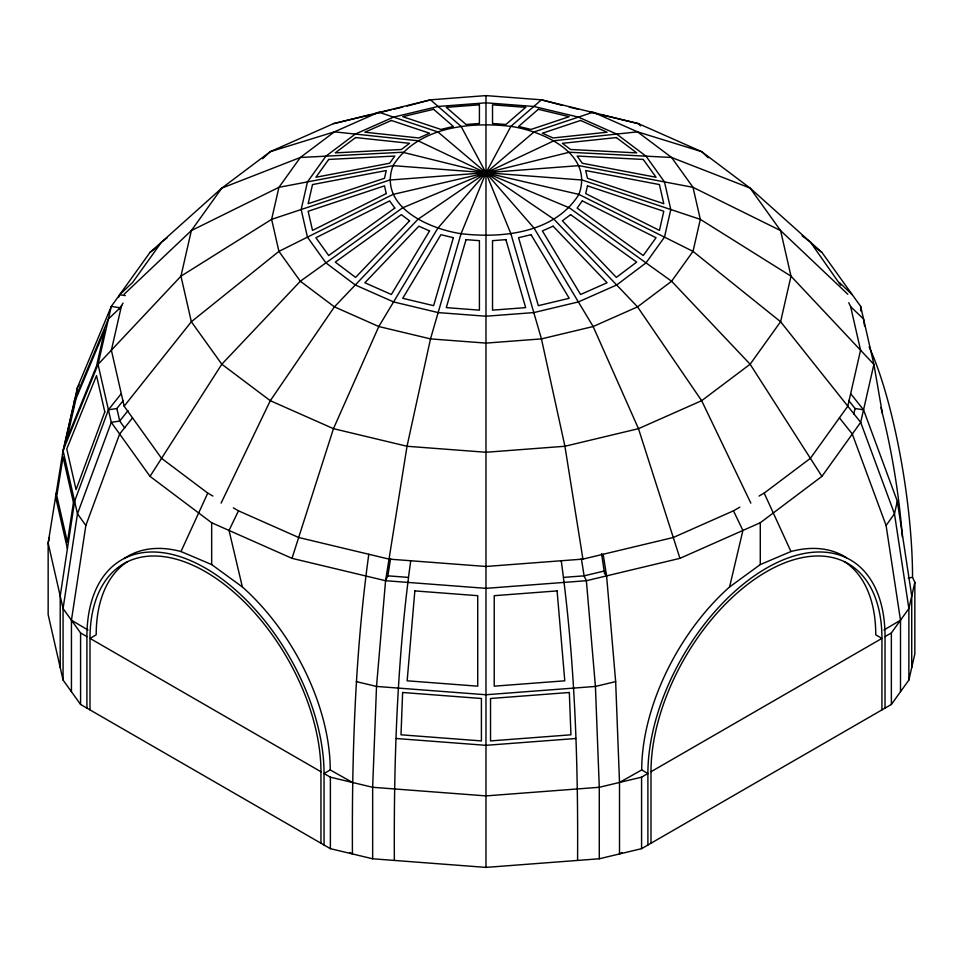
<?xml version="1.0" encoding="UTF-8"?>
<svg xmlns="http://www.w3.org/2000/svg" width="963" height="963" viewBox="0 0 963 963"><rect width="100%" height="100%" fill="white"/><g stroke="black" fill="none" stroke-linecap="round" stroke-linejoin="round"><path stroke-width="1.44" d="M349.822 852.472L352.434 853.94C351.82 753.897 355.142 653.444 368.793 554.267M882.373 413.344L873.898 364.387L860.681 306.415L821.921 252.402L750.129 188.11L701.654 151.648L638.481 123.661L541.447 99.827L510.872 126.37L485.978 172.883L461.072 233.696L430.497 338.892L407.024 446.266L385.573 580.713L376.521 686.438L372.657 787.289L372.657 858.779L485.978 867.398L599.287 858.779L641.575 848.668L891.365 704.459L908.879 680.047L914.85 653.853L914.85 582.35L912.539 577.367A167.682 35.438 81.2 0 0 869.132 346.933M71.443 691.723L71.443 620.22L85.851 525.473L119.641 434.024L132.521 417.858M72.514 412.032L73.441 406.205L63.064 451.695M73.224 408.673L74.62 399.934L108.41 318.946L121.278 306.752L111.383 350.207L124.143 406.181L161.567 458.34L207.767 493.104L212.883 496.053M76.065 396.287L77.473 387.403L111.275 306.415L150.023 252.402L221.815 188.11L270.29 151.648L333.463 123.661L430.497 99.827L485.978 95.602L541.447 99.827L562.151 105.328M121.868 305.692L119.725 307.727L111.275 306.415L98.045 364.387L111.275 422.348L150.023 476.36L211.667 522.753L292.006 558.347L385.573 580.713L387.836 575.838L390.593 558.54M410.72 560.755C397.069 659.932 393.747 760.385 394.361 860.428M57.25 489.673L55.613 496.86L67.422 548.645M49.45 537.402L48.15 543.12L48.15 614.623L63.064 680.047L80.579 704.459L330.381 848.668L372.657 858.779M119.436 308.991L123.083 303.056M853.796 414.138L855.072 408.505L848.644 400.427M850.666 393.65L863.534 409.817L897.323 501.266L894.471 513.797L908.879 608.544L908.879 680.047M914.85 582.35L908.879 608.544L891.365 632.956L885.033 636.603A167.682 96.818 -60 0 0 766.464 568.146A167.682 96.818 -60 0 0 647.894 773.518L647.894 845.02M622.122 852.472L619.51 853.94L619.51 782.45L641.707 769.943A167.682 96.818 -60 0 1 729.581 586.961L742.906 530.444L733.481 510.823L739.873 507.128M292.006 558.347L333.463 428.667L378.796 326.529L437.864 228.147L485.978 172.883L534.08 131.919L593.148 112.19L637.53 131.847L701.654 151.648L708.214 157.727M484.955 175.651L485.978 172.883L554.014 140.742L637.53 131.847L671.596 157.475L750.129 188.11L780.596 230.59L847.801 294.233M121.278 393.65L108.41 409.817L74.62 501.266L60.212 596.013L60.212 667.515M118.497 297.483L119.641 294.738L132.521 282.556L161.567 242.062L167.117 237.885M124.275 558.504A167.682 96.818 60 0 1 180.984 551.522L207.767 493.104M221.093 503.131L270.29 400.692L334.414 306.86L417.93 219.311L485.978 172.883L488.747 171.859M233.347 507.874L238.463 510.823L229.038 530.444L242.363 586.961A167.682 96.818 60 0 1 330.237 769.943L352.434 782.45M150.023 476.36L221.815 364.219L300.348 281.232L402.642 207.803L485.978 172.883L569.302 152.25L671.596 157.475L693.011 187.328L700.318 219.359L693.011 251.379L671.596 281.232L637.53 306.86L593.148 326.529L541.447 338.892L485.978 343.105L430.497 338.892L378.796 326.529L334.414 306.86L300.348 281.232L278.933 251.379L271.626 219.359L278.933 187.328L300.348 157.475L334.414 131.847L378.796 112.19L437.864 131.919L489.493 175.651M79.159 385.068L77.473 387.403L63.064 450.6L48.15 543.12L63.064 608.544L63.064 680.047M385.573 580.713L485.978 588.345L586.371 580.713L679.938 558.347L760.276 522.753L821.921 476.36L860.681 422.348L873.898 364.387L790.984 276.164L700.318 219.359L582.194 180.033L393.024 165.648L278.933 187.328L191.348 230.59L124.143 294.233M900.501 691.723L900.501 620.22L886.092 525.473L894.471 513.797L860.681 422.348L780.596 321.738L693.011 251.379L578.919 194.406L485.978 172.883L402.642 152.25L300.348 157.475L221.815 188.11L191.348 230.59L180.96 276.164L191.348 321.738L221.815 364.219L270.29 400.692L333.463 428.667L407.024 446.266L485.978 452.261L564.92 446.266L638.481 428.667L701.654 400.692L750.129 364.219L780.596 321.738L790.984 276.164L780.596 230.59L693.011 187.328L578.919 165.648L389.75 180.033L271.626 219.359L180.96 276.164L98.045 364.387L63.064 450.6L77.473 513.797L63.064 608.544L80.579 632.956L86.911 636.603A167.682 96.818 60 0 1 205.48 568.146A167.682 96.818 60 0 1 324.05 773.518L324.05 845.02M484.16 175.242L485.978 172.883L488.891 172.413M108.41 409.817L116.872 408.505L123.3 400.427M124.143 406.181L191.348 321.738L278.933 251.379L393.024 194.406L485.978 172.883L488.975 172.883M128.007 410.647L119.725 421.036L111.275 422.348L77.473 513.797L85.851 525.473M262.634 158.739L270.29 151.648L334.414 131.847L417.93 140.742L489.938 174.881M482.451 175.651L485.978 172.883L491.888 173.761M150.023 252.402L155.91 247.96M759.061 496.053L764.177 493.104L810.377 458.34L847.801 406.181L860.573 350.207L850.666 306.752L848.788 302.719M729.581 586.961L760.276 564.571L790.96 551.522A167.682 96.818 -60 0 1 846.501 557.721M883.938 630.019L900.501 620.22M330.237 769.943L324.05 773.518L330.381 777.177L372.657 787.289L485.978 795.895L599.287 787.289L641.575 777.177L647.894 773.518L641.707 769.943M650.988 843.227L650.988 771.736L881.939 638.397L881.939 709.887M482.006 174.881L485.978 172.883L490.263 174.207M733.481 510.823L673.269 537.498L582.928 559.106L485.978 566.473L389.016 559.106L298.674 537.498L238.463 510.823M481.681 174.207L485.978 172.883L569.302 207.803L671.596 281.232L750.129 364.219L821.921 476.36M407.024 106.062L430.497 99.827L461.072 126.37L485.978 172.883L510.872 233.696L541.447 338.892L564.92 446.266L582.928 559.106M333.463 123.661L370.972 114.693M373.849 113.995L391.159 109.854M394.048 109.168L402.703 107.098M603.151 554.267L606.594 575.874L615.658 681.611L595.423 686.438L485.978 694.756L376.521 686.438L356.298 681.611M908.302 578.017L912.539 577.367M480.056 173.761L485.978 172.883L554.014 219.311L637.53 306.86L701.654 400.692L750.851 503.131M563.849 577.367L584.108 575.838L604.331 570.999L606.594 575.874M575.657 738.513L485.978 745.326L396.287 738.513M482.969 172.883L485.978 172.883L534.08 228.147L593.148 326.529L638.481 428.667L679.938 558.347M387.836 575.838L408.143 577.379M119.641 294.738L125.286 295.617M855.072 408.505L863.534 409.817M483.053 172.413L485.978 172.883L487.784 175.242M569.241 107.098L577.896 109.168M589.44 111.925L598.095 113.995M600.972 114.693L638.481 123.661L640.467 125.9M483.197 171.859L485.978 172.883L486.989 175.651M180.984 551.522L211.667 564.571L242.363 586.961M320.956 843.227L320.956 771.736L90.004 638.397L90.004 709.887M71.443 620.22L88.006 630.019M802.095 235.827L810.377 242.062L840.675 285.241M813.675 246.191L821.921 252.402M839.423 282.556L852.303 294.738M850.666 306.752L863.534 318.946L864.581 326.216M839.423 417.858L852.303 434.024L886.092 525.473M124.757 428.054L119.725 421.036L116.872 408.505M764.177 493.104L790.96 551.522M601.574 553.701L604.583 573.972M581.351 558.54L584.108 575.838L586.371 580.713L595.423 686.438L599.287 787.289L599.287 858.779M561.224 560.755C574.875 659.932 578.197 760.385 577.583 860.428M897.323 501.266L911.732 596.013L911.732 667.515M615.658 681.611L619.51 782.45M891.365 632.956L891.365 704.459M885.033 636.603L885.033 708.106M860.681 306.415L860.681 310.893M760.276 522.753L760.276 564.571M641.575 777.177L641.575 848.668M485.978 95.602L485.978 867.398M330.381 777.177L330.381 848.668M211.667 522.753L211.667 564.571M86.911 636.603L86.911 708.106M80.579 632.956L80.579 704.459M650.988 771.736A163.313 94.29 -60 0 1 766.464 571.721A163.313 94.29 -60 0 1 881.939 638.397L875.752 634.822A163.313 94.29 -60 0 0 844.382 561.573M320.956 771.736A163.313 94.29 60 0 0 205.48 571.721A163.313 94.29 60 0 0 90.004 638.397L96.192 634.822A163.313 94.29 60 0 1 127.561 561.573M880.856 407.421A167.682 35.438 81.2 0 1 902.391 537.246M402.618 692.493L401.005 734.805L481.416 740.92L481.416 698.488L402.618 692.493M414.848 590.909L407.156 680.805L477.72 686.174L477.72 595.688L414.848 590.909M73.441 502.445L67.398 542.193L56.805 495.776L63.064 456.956L73.441 502.445M76.065 398.646L66.772 439.381L96.517 366.072L104.798 329.779L76.065 398.646M307.462 181.911L301.166 209.525L307.462 237.139L325.915 262.875L355.287 284.976L393.566 301.925L438.141 312.59L485.978 316.225L533.803 312.59L578.378 301.925L616.657 284.976L646.029 262.875L664.482 237.139L670.79 209.525L664.482 181.911L646.029 156.175L616.657 134.074L578.378 117.113L533.803 106.46L485.978 102.824L438.141 106.46L393.566 117.113L355.287 134.074L325.915 156.175L307.462 181.911M312.518 184.571L308.148 203.699L384.49 178.287L386.247 170.559L312.518 184.571M393.024 165.648C377.905 206.503 429.041 228.929 461.072 233.696C502.481 238.583 554.832 233.046 578.919 194.406C594.039 153.55 542.903 131.124 510.872 126.37C469.463 121.482 417.111 127.02 393.024 165.648M587.466 185.859L585.697 193.575L659.438 230.398L663.796 211.27L587.466 185.859M453.368 237.692L433.615 305.668L402.739 298.289L440.91 234.707L453.368 237.692M466.044 239.643L446.29 307.63L479.418 310.146L479.418 240.666L466.044 239.643M104.798 411.899L76.065 489.649L66.772 448.914L96.517 375.606L104.798 411.899M429.546 230.915L391.375 294.497L364.869 282.761L418.845 226.185L429.546 230.915M328.696 159.437L315.912 177.252L389.642 163.253L394.806 156.054L328.696 159.437M582.302 200.894L577.138 208.092L643.248 255.532L656.044 237.717L582.302 200.894M409.576 220.828L355.6 277.404L335.256 262.092L401.366 214.653L409.576 220.828M525.666 107.338L505.9 124.492L492.526 123.481L492.526 104.823L525.666 107.338M538.329 109.3L518.576 126.454L531.034 129.439L569.205 116.679L538.329 109.3M355.6 137.565L335.256 152.876L401.366 149.494L409.576 143.318L355.6 137.565M570.59 214.653L562.368 220.828L616.356 277.404L636.687 262.092L570.59 214.653M394.806 208.092L328.696 255.532L315.912 237.717L389.642 200.894L394.806 208.092M386.247 193.575L312.518 230.398L308.148 211.27L384.49 185.859L386.247 193.575M391.375 120.471L364.869 132.208L418.845 137.962L429.546 133.219L391.375 120.471M553.099 226.185L542.398 230.915L580.569 294.497L607.075 282.761L553.099 226.185M580.569 120.471L542.398 133.219L553.099 137.962L607.075 132.208L580.569 120.471M433.615 109.3L402.739 116.679L440.91 129.439L453.368 126.454L433.615 109.3M531.034 234.707L518.576 237.692L538.329 305.668L569.205 298.289L531.034 234.707M616.356 137.565L562.368 143.318L570.59 149.494L636.687 152.876L616.356 137.565M479.418 104.823L446.29 107.338L466.044 124.492L479.418 123.481L479.418 104.823M505.9 239.643L492.526 240.666L492.526 310.146L525.666 307.63L505.9 239.643M557.096 590.909L494.224 595.688L494.224 686.174L564.787 680.805L557.096 590.909M569.326 692.493L490.528 698.488L490.528 740.92L570.939 734.805L569.326 692.493M643.248 159.437L577.138 156.054L582.302 163.253L656.044 177.252L643.248 159.437M659.438 184.571L585.697 170.559L587.466 178.287L663.796 203.699L659.438 184.571"/></g></svg>
